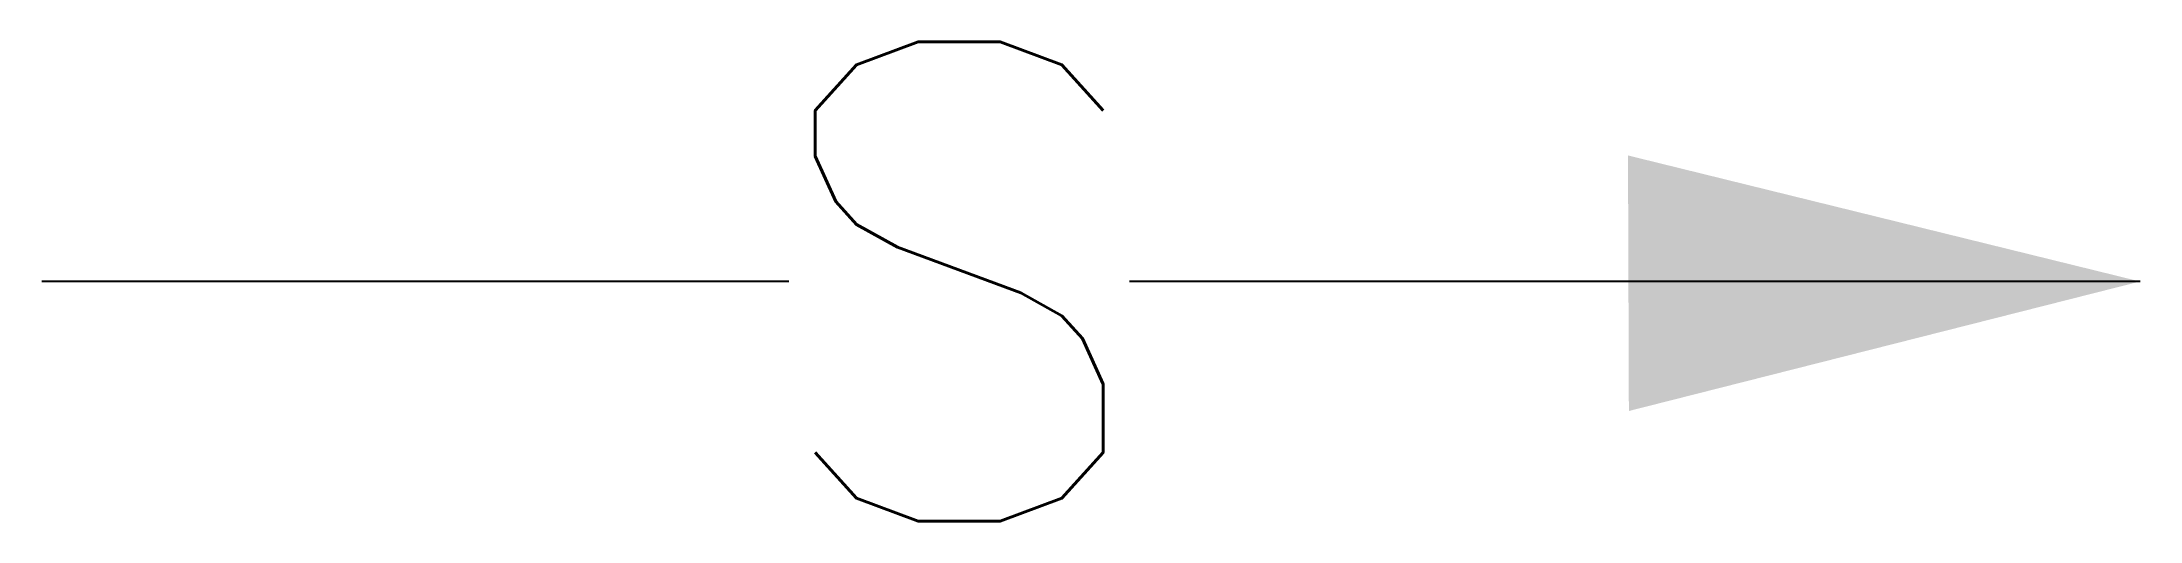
# Model space of a CAD drawing. Header units: millimetres. Extents: x -10191.329 to -10190.673, y 51.498 to 51.648.
import ezdxf
from ezdxf.enums import TextEntityAlignment as Align

# ---------------------------------------------------------------- set-up
doc = ezdxf.new("R2010")
doc.units = ezdxf.units.MM
doc.header["$LTSCALE"] = 10
doc.layers.add('Tub_símbolos', color=2, linetype='Continuous')
doc.styles.add('R60', font='ROMANS.shx', dxfattribs={"height": 0.075})

msp = doc.modelspace()

# ---------------------------------------------------------------- linework, layer by layer
at = {"layer": 'Tub_símbolos'}
for p, q in [((-10191.09586, 51.57256), (-10191.32948, 51.57256)), ((-10190.67333, 51.57256), (-10190.98938, 51.57256))]:
    msp.add_line(p, q, dxfattribs=at)
msp.add_solid([(-10190.83346, 51.61202), (-10190.83319, 51.53202), (-10190.67333, 51.57256)], dxfattribs=at)

# ---------------------------------------------------------------- texts
at = {"layer": 'Tub_símbolos', "style": 'R60'}
msp.add_text('S', height=0.15, dxfattribs=at).set_placement((-10191.04262, 51.57256), align=Align.MIDDLE_CENTER)

doc.saveas('drawing.dxf')
